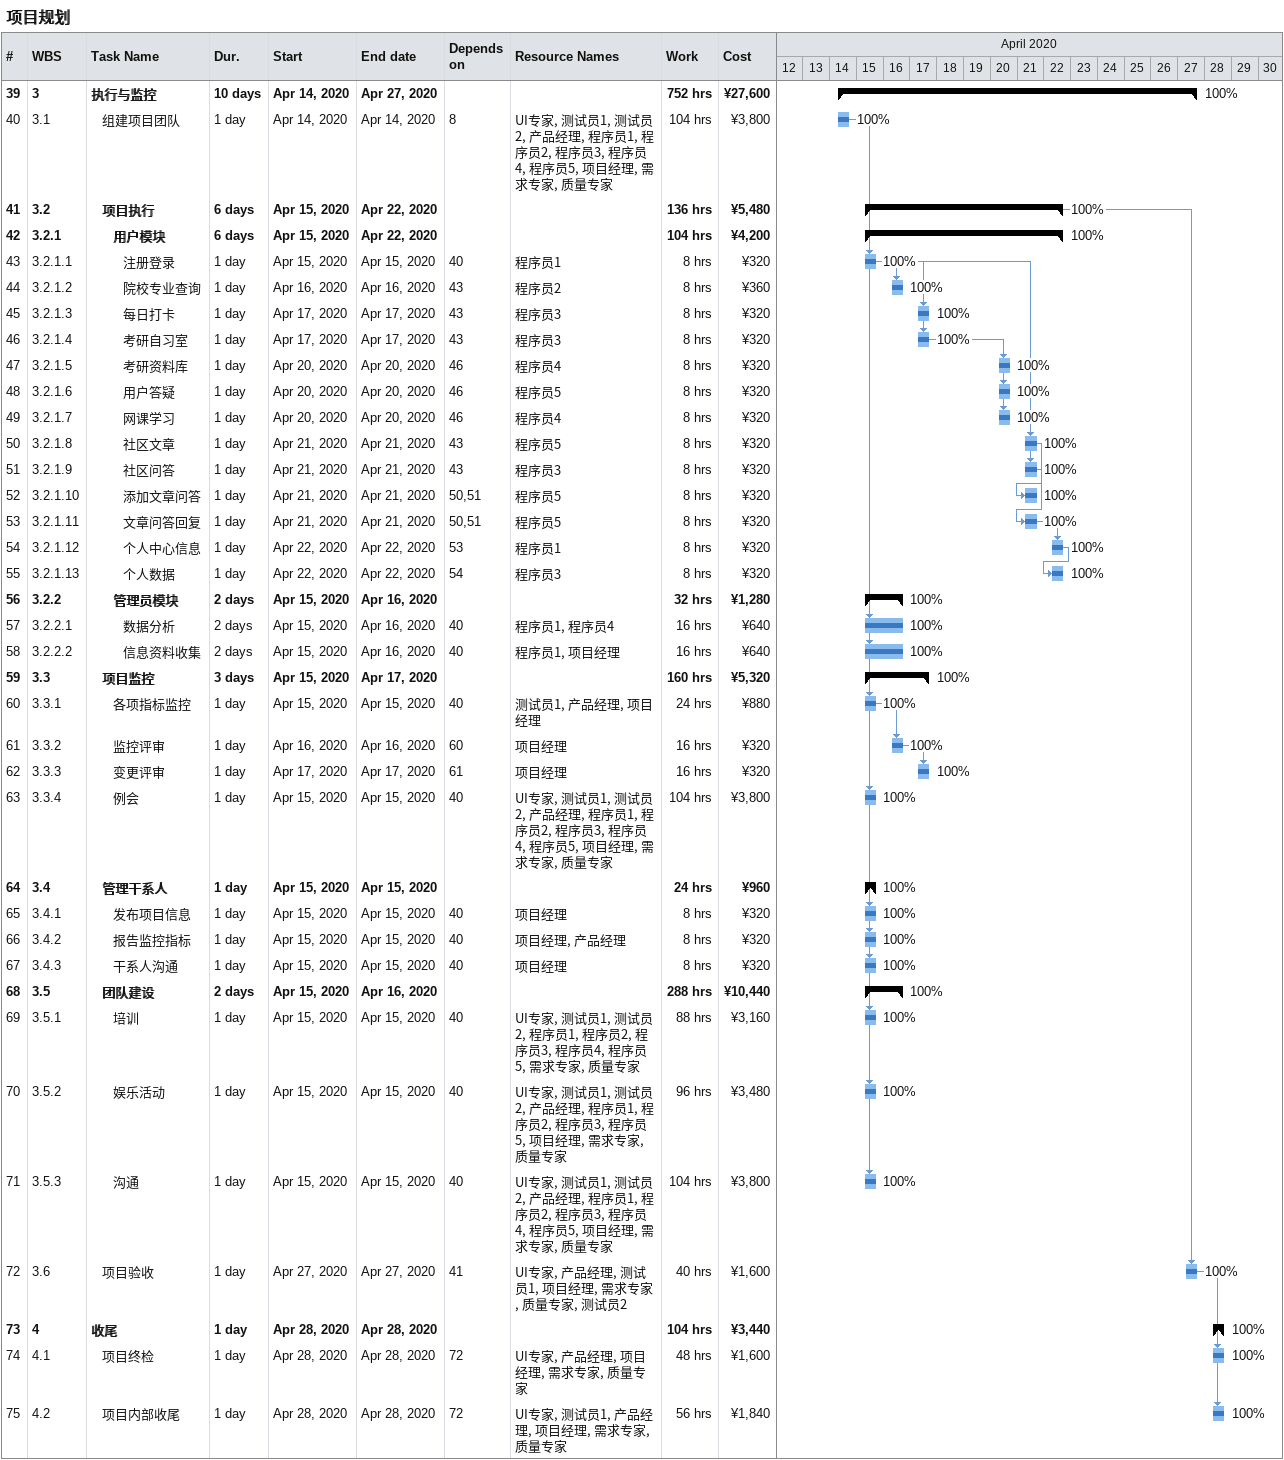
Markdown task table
项目规划

| ID | WBS | Task | Duration | Start | Finish | Predecessors | Resources | % complete | Work (h) | Cost (¥) |
|---|---|---|---|---|---|---|---|---|---|---|
| 39 | 3 | **执行与监控** | 10d | 2020-04-14 | 2020-04-27 |  |  | 100 | 752 | 27600 |
| 40 | 3.1 | 组建项目团队 | 1d | 2020-04-14 | 2020-04-14 | 8 | UI专家, 测试员1, 测试员2, 产品经理, 程序员1, 程序员2, 程序员3, 程序员4, 程序员5, 项目经理, 需求专家, 质量专家 | 100 | 104 | 3800 |
| 41 | 3.2 | **项目执行** | 6d | 2020-04-15 | 2020-04-22 |  |  | 100 | 136 | 5480 |
| 42 | 3.2.1 | **用户模块** | 6d | 2020-04-15 | 2020-04-22 |  |  | 100 | 104 | 4200 |
| 43 | 3.2.1.1 | 注册登录 | 1d | 2020-04-15 | 2020-04-15 | 40 | 程序员1 | 100 | 8 | 320 |
| 44 | 3.2.1.2 | 院校专业查询 | 1d | 2020-04-16 | 2020-04-16 | 43 | 程序员2 | 100 | 8 | 360 |
| 45 | 3.2.1.3 | 每日打卡 | 1d | 2020-04-17 | 2020-04-17 | 43 | 程序员3 | 100 | 8 | 320 |
| 46 | 3.2.1.4 | 考研自习室 | 1d | 2020-04-17 | 2020-04-17 | 43 | 程序员3 | 100 | 8 | 320 |
| 47 | 3.2.1.5 | 考研资料库 | 1d | 2020-04-20 | 2020-04-20 | 46 | 程序员4 | 100 | 8 | 320 |
| 48 | 3.2.1.6 | 用户答疑 | 1d | 2020-04-20 | 2020-04-20 | 46 | 程序员5 | 100 | 8 | 320 |
| 49 | 3.2.1.7 | 网课学习 | 1d | 2020-04-20 | 2020-04-20 | 46 | 程序员4 | 100 | 8 | 320 |
| 50 | 3.2.1.8 | 社区文章 | 1d | 2020-04-21 | 2020-04-21 | 43 | 程序员5 | 100 | 8 | 320 |
| 51 | 3.2.1.9 | 社区问答 | 1d | 2020-04-21 | 2020-04-21 | 43 | 程序员3 | 100 | 8 | 320 |
| 52 | 3.2.1.10 | 添加文章问答 | 1d | 2020-04-21 | 2020-04-21 | 50, 51 | 程序员5 | 100 | 8 | 320 |
| 53 | 3.2.1.11 | 文章问答回复 | 1d | 2020-04-21 | 2020-04-21 | 50, 51 | 程序员5 | 100 | 8 | 320 |
| 54 | 3.2.1.12 | 个人中心信息 | 1d | 2020-04-22 | 2020-04-22 | 53 | 程序员1 | 100 | 8 | 320 |
| 55 | 3.2.1.13 | 个人数据 | 1d | 2020-04-22 | 2020-04-22 | 54 | 程序员3 | 100 | 8 | 320 |
| 56 | 3.2.2 | **管理员模块** | 2d | 2020-04-15 | 2020-04-16 |  |  | 100 | 32 | 1280 |
| 57 | 3.2.2.1 | 数据分析 | 2d | 2020-04-15 | 2020-04-16 | 40 | 程序员1, 程序员4 | 100 | 16 | 640 |
| 58 | 3.2.2.2 | 信息资料收集 | 2d | 2020-04-15 | 2020-04-16 | 40 | 程序员1, 项目经理 | 100 | 16 | 640 |
| 59 | 3.3 | **项目监控** | 3d | 2020-04-15 | 2020-04-17 |  |  | 100 | 160 | 5320 |
| 60 | 3.3.1 | 各项指标监控 | 1d | 2020-04-15 | 2020-04-15 | 40 | 测试员1, 产品经理, 项目经理 | 100 | 24 | 880 |
| 61 | 3.3.2 | 监控评审 | 1d | 2020-04-16 | 2020-04-16 | 60 | 项目经理 | 100 | 16 | 320 |
| 62 | 3.3.3 | 变更评审 | 1d | 2020-04-17 | 2020-04-17 | 61 | 项目经理 | 100 | 16 | 320 |
| 63 | 3.3.4 | 例会 | 1d | 2020-04-15 | 2020-04-15 | 40 | UI专家, 测试员1, 测试员2, 产品经理, 程序员1, 程序员2, 程序员3, 程序员4, 程序员5, 项目经理, 需求专家, 质量专家 | 100 | 104 | 3800 |
| 64 | 3.4 | **管理干系人** | 1d | 2020-04-15 | 2020-04-15 |  |  | 100 | 24 | 960 |
| 65 | 3.4.1 | 发布项目信息 | 1d | 2020-04-15 | 2020-04-15 | 40 | 项目经理 | 100 | 8 | 320 |
| 66 | 3.4.2 | 报告监控指标 | 1d | 2020-04-15 | 2020-04-15 | 40 | 项目经理, 产品经理 | 100 | 8 | 320 |
| 67 | 3.4.3 | 干系人沟通 | 1d | 2020-04-15 | 2020-04-15 | 40 | 项目经理 | 100 | 8 | 320 |
| 68 | 3.5 | **团队建设** | 2d | 2020-04-15 | 2020-04-16 |  |  | 100 | 288 | 10440 |
| 69 | 3.5.1 | 培训 | 1d | 2020-04-15 | 2020-04-15 | 40 | UI专家, 测试员1, 测试员2, 程序员1, 程序员2, 程序员3, 程序员4, 程序员5, 需求专家, 质量专家 | 100 | 88 | 3160 |
| 70 | 3.5.2 | 娱乐活动 | 1d | 2020-04-15 | 2020-04-15 | 40 | UI专家, 测试员1, 测试员2, 产品经理, 程序员1, 程序员2, 程序员3, 程序员5, 项目经理, 需求专家, 质量专家 | 100 | 96 | 3480 |
| 71 | 3.5.3 | 沟通 | 1d | 2020-04-15 | 2020-04-15 | 40 | UI专家, 测试员1, 测试员2, 产品经理, 程序员1, 程序员2, 程序员3, 程序员4, 程序员5, 项目经理, 需求专家, 质量专家 | 100 | 104 | 3800 |
| 72 | 3.6 | 项目验收 | 1d | 2020-04-27 | 2020-04-27 | 41 | UI专家, 产品经理, 测试员1, 项目经理, 需求专家, 质量专家, 测试员2 | 100 | 40 | 1600 |
| 73 | 4 | **收尾** | 1d | 2020-04-28 | 2020-04-28 |  |  | 100 | 104 | 3440 |
| 74 | 4.1 | 项目终检 | 1d | 2020-04-28 | 2020-04-28 | 72 | UI专家, 产品经理, 项目经理, 需求专家, 质量专家 | 100 | 48 | 1600 |
| 75 | 4.2 | 项目内部收尾 | 1d | 2020-04-28 | 2020-04-28 | 72 | UI专家, 测试员1, 产品经理, 项目经理, 需求专家, 质量专家 | 100 | 56 | 1840 |
